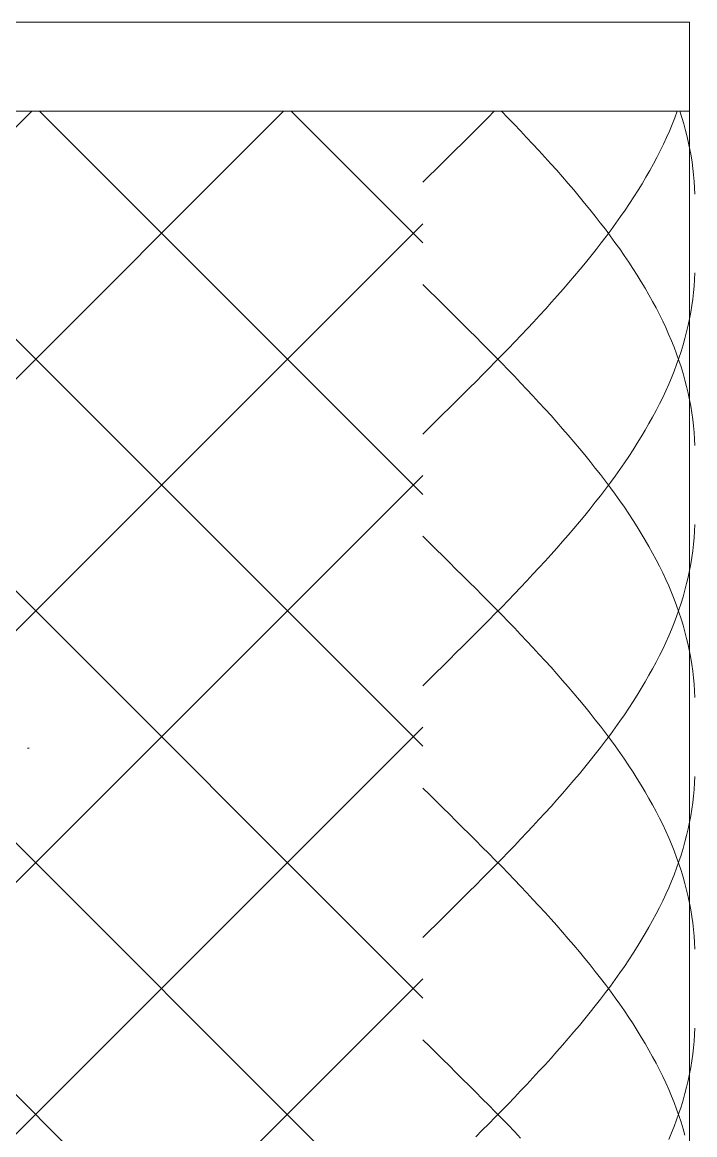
# Model space of a CAD drawing. Header units: millimetres. Extents: x -13140 to 14823, y 100 to 6213.
# Drawn here: x -11699.6 to -11624.1, y 1375 to 1500 of the extents above; entities that cross this region are included whole.
import ezdxf

# ---------------------------------------------------------------- set-up
doc = ezdxf.new("R2010")
doc.units = ezdxf.units.MM
doc.layers.add('E-LITE-EQPM', color=33, linetype='Continuous', lineweight=9)

# ---------------------------------------------------------------- blocks, each defined once
blk = doc.blocks.new('FP_8-ELEVAÇÃO 1 SUÍTE')
at = {"layer": 'E-LITE-EQPM'}
for p, q in [((-11648.05, 1488.55), (-11647.33, 1489.27)), ((-11647.33, 1489.27), (-11646.61, 1490)), ((-11645.08, 1489.26), (-11645.79, 1490)), ((-11644.37, 1488.53), (-11645.08, 1489.26)), ((-11626.62, 1488.52), (-11626.33, 1489.26)), ((-11626.33, 1489.26), (-11626.05, 1490)), ((-11625.53, 1489.28), (-11625.76, 1490)), ((-11625.31, 1488.57), (-11625.53, 1489.28)), ((-11624.65, 1260), (-11624.65, 1490)), ((-11649.5, 1487.1), (-11648.77, 1487.82)), ((-11648.77, 1487.82), (-11648.05, 1488.55)), ((-11643.66, 1487.79), (-11644.37, 1488.53)), ((-11642.97, 1487.05), (-11643.66, 1487.79)), ((-11627.26, 1487.04), (-11626.93, 1487.78)), ((-11626.93, 1487.78), (-11626.62, 1488.52)), ((-11625.12, 1487.85), (-11625.31, 1488.57)), ((-11624.94, 1487.14), (-11625.12, 1487.85)), ((-11650.96, 1485.65), (-11650.23, 1486.37)), ((-11650.23, 1486.37), (-11649.5, 1487.1)), ((-11642.28, 1486.32), (-11642.97, 1487.05)), ((-11641.59, 1485.58), (-11642.28, 1486.32)), ((-11627.96, 1485.56), (-11627.6, 1486.3)), ((-11627.6, 1486.3), (-11627.26, 1487.04)), ((-11624.77, 1486.42), (-11624.94, 1487.14)), ((-11624.62, 1485.7), (-11624.77, 1486.42)), ((-11651.7, 1484.92), (-11650.96, 1485.65)), ((-11640.92, 1484.84), (-11641.59, 1485.58)), ((-11628.34, 1484.82), (-11627.96, 1485.56)), ((-11624.49, 1484.99), (-11624.62, 1485.7)), ((-11653.17, 1483.47), (-11652.43, 1484.2)), ((-11652.43, 1484.2), (-11651.7, 1484.92)), ((-11640.25, 1484.11), (-11640.92, 1484.84)), ((-11639.59, 1483.37), (-11640.25, 1484.11)), ((-11629.14, 1483.34), (-11628.73, 1484.08)), ((-11628.73, 1484.08), (-11628.34, 1484.82)), ((-11624.38, 1484.27), (-11624.49, 1484.99)), ((-11624.29, 1483.56), (-11624.38, 1484.27)), ((-11654.65, 1482.02), (-11653.91, 1482.74)), ((-11653.91, 1482.74), (-11653.17, 1483.47)), ((-11638.94, 1482.63), (-11639.59, 1483.37)), ((-11638.3, 1481.9), (-11638.94, 1482.63)), ((-11630, 1481.86), (-11629.56, 1482.6)), ((-11629.56, 1482.6), (-11629.14, 1483.34)), ((-11624.21, 1482.84), (-11624.29, 1483.56)), ((-11624.15, 1482.12), (-11624.21, 1482.84)), ((-11637.67, 1481.16), (-11638.3, 1481.9)), ((-11630.45, 1481.12), (-11630, 1481.86)), ((-11624.1, 1481.41), (-11624.15, 1482.12)), ((-11624.08, 1480.69), (-11624.1, 1481.41)), ((-11637.05, 1480.42), (-11637.67, 1481.16)), ((-11636.45, 1479.69), (-11637.05, 1480.42)), ((-11631.41, 1479.64), (-11630.92, 1480.38)), ((-11630.92, 1480.38), (-11630.45, 1481.12)), ((-11635.85, 1478.95), (-11636.45, 1479.69)), ((-11635.26, 1478.21), (-11635.85, 1478.95)), ((-11632.41, 1478.16), (-11631.9, 1478.9)), ((-11631.9, 1478.9), (-11631.41, 1479.64)), ((-11634.69, 1477.48), (-11635.26, 1478.21)), ((-11632.94, 1477.42), (-11632.41, 1478.16)), ((-11634.12, 1476.74), (-11634.69, 1477.48)), ((-11633.57, 1476), (-11634.12, 1476.74)), ((-11634.03, 1475.94), (-11633.48, 1476.68)), ((-11633.48, 1476.68), (-11632.94, 1477.42)), ((-11635.17, 1474.46), (-11634.59, 1475.2)), ((-11634.59, 1475.2), (-11634.03, 1475.94)), ((-11633.04, 1475.27), (-11633.57, 1476)), ((-11632.51, 1474.53), (-11633.04, 1475.27)), ((-11635.75, 1473.72), (-11635.17, 1474.46)), ((-11632, 1473.79), (-11632.51, 1474.53)), ((-11631.5, 1473.06), (-11632, 1473.79)), ((-11636.96, 1472.24), (-11636.35, 1472.98)), ((-11636.35, 1472.98), (-11635.75, 1473.72)), ((-11631.02, 1472.32), (-11631.5, 1473.06)), ((-11638.21, 1470.76), (-11637.58, 1471.5)), ((-11637.58, 1471.5), (-11636.96, 1472.24)), ((-11630.55, 1471.58), (-11631.02, 1472.32)), ((-11630.09, 1470.85), (-11630.55, 1471.58)), ((-11624.11, 1471.1), (-11624.08, 1471.84)), ((-11653.9, 1469.79), (-11654.65, 1470.53)), ((-11639.51, 1469.28), (-11638.86, 1470.02)), ((-11638.86, 1470.02), (-11638.21, 1470.76)), ((-11629.65, 1470.11), (-11630.09, 1470.85)), ((-11629.23, 1469.37), (-11629.65, 1470.11)), ((-11624.22, 1469.63), (-11624.15, 1470.36)), ((-11624.15, 1470.36), (-11624.11, 1471.1)), ((-11653.15, 1469.06), (-11653.9, 1469.79)), ((-11652.4, 1468.32), (-11653.15, 1469.06)), ((-11640.17, 1468.54), (-11639.51, 1469.28)), ((-11628.82, 1468.64), (-11629.23, 1469.37)), ((-11624.4, 1468.16), (-11624.3, 1468.89)), ((-11624.3, 1468.89), (-11624.22, 1469.63)), ((-11651.65, 1467.58), (-11652.4, 1468.32)), ((-11650.91, 1466.85), (-11651.65, 1467.58)), ((-11641.51, 1467.06), (-11640.83, 1467.8)), ((-11640.83, 1467.8), (-11640.17, 1468.54)), ((-11628.42, 1467.9), (-11628.82, 1468.64)), ((-11628.05, 1467.16), (-11628.42, 1467.9)), ((-11624.52, 1467.42), (-11624.4, 1468.16)), ((-11650.16, 1466.11), (-11650.91, 1466.85)), ((-11642.89, 1465.58), (-11642.2, 1466.32)), ((-11642.2, 1466.32), (-11641.51, 1467.06)), ((-11627.68, 1466.42), (-11628.05, 1467.16)), ((-11627.34, 1465.69), (-11627.68, 1466.42)), ((-11624.81, 1465.95), (-11624.66, 1466.68)), ((-11624.66, 1466.68), (-11624.52, 1467.42)), ((-11649.42, 1465.38), (-11650.16, 1466.11)), ((-11648.68, 1464.64), (-11649.42, 1465.38)), ((-11643.59, 1464.84), (-11642.89, 1465.58)), ((-11627.01, 1464.95), (-11627.34, 1465.69)), ((-11625.18, 1464.47), (-11624.99, 1465.21)), ((-11624.99, 1465.21), (-11624.81, 1465.95)), ((-11647.95, 1463.9), (-11648.68, 1464.64)), ((-11647.22, 1463.17), (-11647.95, 1463.9)), ((-11645.01, 1463.36), (-11644.3, 1464.1)), ((-11644.3, 1464.1), (-11643.59, 1464.84)), ((-11626.7, 1464.21), (-11627.01, 1464.95)), ((-11626.4, 1463.48), (-11626.7, 1464.21)), ((-11625.39, 1463.74), (-11625.18, 1464.47)), ((-11646.49, 1462.43), (-11647.22, 1463.17)), ((-11646.45, 1461.88), (-11645.73, 1462.62)), ((-11645.73, 1462.62), (-11645.01, 1463.36)), ((-11626.12, 1462.74), (-11626.4, 1463.48)), ((-11625.86, 1462), (-11626.12, 1462.74)), ((-11625.86, 1462.27), (-11625.61, 1463)), ((-11625.61, 1463), (-11625.39, 1463.74)), ((-11647.18, 1461.14), (-11646.45, 1461.88)), ((-11645.77, 1461.69), (-11646.49, 1462.43)), ((-11645.06, 1460.96), (-11645.77, 1461.69)), ((-11626.4, 1460.79), (-11626.12, 1461.53)), ((-11626.12, 1461.53), (-11625.86, 1462.27)), ((-11625.61, 1461.27), (-11625.86, 1462)), ((-11625.39, 1460.53), (-11625.61, 1461.27)), ((-11648.65, 1459.65), (-11647.92, 1460.4)), ((-11647.92, 1460.4), (-11647.18, 1461.14)), ((-11644.35, 1460.22), (-11645.06, 1460.96)), ((-11643.64, 1459.49), (-11644.35, 1460.22)), ((-11627, 1459.32), (-11626.69, 1460.06)), ((-11626.69, 1460.06), (-11626.4, 1460.79)), ((-11625.18, 1459.79), (-11625.39, 1460.53)), ((-11650.14, 1458.17), (-11649.4, 1458.91)), ((-11649.4, 1458.91), (-11648.65, 1459.65)), ((-11642.95, 1458.75), (-11643.64, 1459.49)), ((-11627.33, 1458.58), (-11627, 1459.32)), ((-11624.99, 1459.06), (-11625.18, 1459.79)), ((-11624.81, 1458.32), (-11624.99, 1459.06)), ((-11650.89, 1457.43), (-11650.14, 1458.17)), ((-11642.26, 1458.01), (-11642.95, 1458.75)), ((-11641.58, 1457.28), (-11642.26, 1458.01)), ((-11628.04, 1457.11), (-11627.68, 1457.85)), ((-11627.68, 1457.85), (-11627.33, 1458.58)), ((-11624.66, 1457.58), (-11624.81, 1458.32)), ((-11624.52, 1456.85), (-11624.66, 1457.58)), ((-11652.39, 1455.95), (-11651.64, 1456.69)), ((-11651.64, 1456.69), (-11650.89, 1457.43)), ((-11640.9, 1456.54), (-11641.58, 1457.28)), ((-11640.23, 1455.8), (-11640.9, 1456.54)), ((-11628.81, 1455.64), (-11628.42, 1456.37)), ((-11628.42, 1456.37), (-11628.04, 1457.11)), ((-11624.4, 1456.11), (-11624.52, 1456.85)), ((-11653.9, 1454.47), (-11653.14, 1455.21)), ((-11653.14, 1455.21), (-11652.39, 1455.95)), ((-11639.58, 1455.07), (-11640.23, 1455.8)), ((-11638.93, 1454.33), (-11639.58, 1455.07)), ((-11629.22, 1454.9), (-11628.81, 1455.64)), ((-11624.3, 1455.37), (-11624.4, 1456.11)), ((-11624.22, 1454.64), (-11624.3, 1455.37)), ((-11654.65, 1453.73), (-11653.9, 1454.47)), ((-11638.29, 1453.59), (-11638.93, 1454.33)), ((-11630.09, 1453.43), (-11629.65, 1454.17)), ((-11629.65, 1454.17), (-11629.22, 1454.9)), ((-11624.15, 1453.9), (-11624.22, 1454.64)), ((-11624.11, 1453.16), (-11624.15, 1453.9)), ((-11637.66, 1452.86), (-11638.29, 1453.59)), ((-11637.04, 1452.12), (-11637.66, 1452.86)), ((-11631.01, 1451.96), (-11630.54, 1452.69)), ((-11630.54, 1452.69), (-11630.09, 1453.43)), ((-11624.08, 1452.43), (-11624.11, 1453.16)), ((-11636.43, 1451.39), (-11637.04, 1452.12)), ((-11635.84, 1450.65), (-11636.43, 1451.39)), ((-11631.49, 1451.22), (-11631.01, 1451.96)), ((-11635.25, 1449.91), (-11635.84, 1450.65)), ((-11632.5, 1449.75), (-11631.99, 1450.48)), ((-11631.99, 1450.48), (-11631.49, 1451.22)), ((-11634.68, 1449.18), (-11635.25, 1449.91)), ((-11634.11, 1448.44), (-11634.68, 1449.18)), ((-11633.56, 1448.28), (-11633.03, 1449.01)), ((-11633.03, 1449.01), (-11632.5, 1449.75)), ((-11634.68, 1446.8), (-11634.11, 1447.54)), ((-11633.56, 1447.7), (-11634.11, 1448.44)), ((-11634.11, 1447.54), (-11633.56, 1448.28)), ((-11633.03, 1446.97), (-11633.56, 1447.7)), ((-11635.25, 1446.07), (-11634.68, 1446.8)), ((-11632.5, 1446.23), (-11633.03, 1446.97)), ((-11636.43, 1444.59), (-11635.84, 1445.33)), ((-11635.84, 1445.33), (-11635.25, 1446.07)), ((-11631.99, 1445.5), (-11632.5, 1446.23)), ((-11631.49, 1444.76), (-11631.99, 1445.5)), ((-11637.66, 1443.12), (-11637.04, 1443.86)), ((-11637.04, 1443.86), (-11636.43, 1444.59)), ((-11631.01, 1444.02), (-11631.49, 1444.76)), ((-11630.54, 1443.29), (-11631.01, 1444.02)), ((-11638.29, 1442.38), (-11637.66, 1443.12)), ((-11630.09, 1442.55), (-11630.54, 1443.29)), ((-11629.65, 1441.81), (-11630.09, 1442.55)), ((-11624.15, 1442.08), (-11624.11, 1442.82)), ((-11624.11, 1442.82), (-11624.08, 1443.55)), ((-11653.9, 1441.51), (-11654.65, 1442.25)), ((-11653.15, 1440.77), (-11653.9, 1441.51)), ((-11639.58, 1440.91), (-11638.93, 1441.65)), ((-11638.93, 1441.65), (-11638.29, 1442.38)), ((-11629.22, 1441.08), (-11629.65, 1441.81)), ((-11624.3, 1440.61), (-11624.22, 1441.34)), ((-11624.22, 1441.34), (-11624.15, 1442.08)), ((-11652.4, 1440.04), (-11653.15, 1440.77)), ((-11651.65, 1439.3), (-11652.4, 1440.04)), ((-11640.9, 1439.44), (-11640.23, 1440.18)), ((-11640.23, 1440.18), (-11639.58, 1440.91)), ((-11628.81, 1440.34), (-11629.22, 1441.08)), ((-11628.42, 1439.61), (-11628.81, 1440.34)), ((-11624.4, 1439.87), (-11624.3, 1440.61)), ((-11650.91, 1438.56), (-11651.65, 1439.3)), ((-11641.58, 1438.7), (-11640.9, 1439.44)), ((-11628.04, 1438.87), (-11628.42, 1439.61)), ((-11627.68, 1438.13), (-11628.04, 1438.87)), ((-11624.66, 1438.4), (-11624.52, 1439.14)), ((-11624.52, 1439.14), (-11624.4, 1439.87)), ((-11650.16, 1437.83), (-11650.91, 1438.56)), ((-11649.42, 1437.09), (-11650.16, 1437.83)), ((-11642.95, 1437.23), (-11642.26, 1437.97)), ((-11642.26, 1437.97), (-11641.58, 1438.7)), ((-11627.33, 1437.4), (-11627.68, 1438.13)), ((-11624.99, 1436.93), (-11624.81, 1437.66)), ((-11624.81, 1437.66), (-11624.66, 1438.4)), ((-11648.68, 1436.36), (-11649.42, 1437.09)), ((-11647.95, 1435.62), (-11648.68, 1436.36)), ((-11644.35, 1435.76), (-11643.64, 1436.49)), ((-11643.64, 1436.49), (-11642.95, 1437.23)), ((-11627, 1436.66), (-11627.33, 1437.4)), ((-11626.69, 1435.92), (-11627, 1436.66)), ((-11625.18, 1436.19), (-11624.99, 1436.93)), ((-11647.22, 1434.88), (-11647.95, 1435.62)), ((-11645.77, 1434.29), (-11645.06, 1435.02)), ((-11645.06, 1435.02), (-11644.35, 1435.76)), ((-11626.4, 1435.19), (-11626.69, 1435.92)), ((-11626.12, 1434.45), (-11626.4, 1435.19)), ((-11625.61, 1434.72), (-11625.39, 1435.45)), ((-11625.39, 1435.45), (-11625.18, 1436.19)), ((-11646.49, 1434.15), (-11647.22, 1434.88)), ((-11646.49, 1433.55), (-11645.77, 1434.29)), ((-11645.77, 1433.41), (-11646.49, 1434.15)), ((-11625.86, 1433.71), (-11626.12, 1434.45)), ((-11626.12, 1433.24), (-11625.86, 1433.98)), ((-11625.86, 1433.98), (-11625.61, 1434.72)), ((-11647.95, 1432.08), (-11647.22, 1432.81)), ((-11647.22, 1432.81), (-11646.49, 1433.55)), ((-11645.06, 1432.67), (-11645.77, 1433.41)), ((-11644.35, 1431.94), (-11645.06, 1432.67)), ((-11626.69, 1431.77), (-11626.4, 1432.51)), ((-11626.4, 1432.51), (-11626.12, 1433.24)), ((-11625.61, 1432.98), (-11625.86, 1433.71)), ((-11625.39, 1432.24), (-11625.61, 1432.98)), ((-11649.42, 1430.6), (-11648.68, 1431.34)), ((-11648.68, 1431.34), (-11647.95, 1432.08)), ((-11643.64, 1431.2), (-11644.35, 1431.94)), ((-11627, 1431.04), (-11626.69, 1431.77)), ((-11625.18, 1431.51), (-11625.39, 1432.24)), ((-11624.99, 1430.77), (-11625.18, 1431.51)), ((-11650.16, 1429.87), (-11649.42, 1430.6)), ((-11642.95, 1430.46), (-11643.64, 1431.2)), ((-11642.26, 1429.73), (-11642.95, 1430.46)), ((-11627.68, 1429.56), (-11627.33, 1430.3)), ((-11627.33, 1430.3), (-11627, 1431.04)), ((-11624.81, 1430.03), (-11624.99, 1430.77)), ((-11624.66, 1429.3), (-11624.81, 1430.03)), ((-11651.65, 1428.39), (-11650.91, 1429.13)), ((-11650.91, 1429.13), (-11650.16, 1429.87)), ((-11641.58, 1428.99), (-11642.26, 1429.73)), ((-11640.9, 1428.26), (-11641.58, 1428.99)), ((-11628.42, 1428.09), (-11628.04, 1428.83)), ((-11628.04, 1428.83), (-11627.68, 1429.56)), ((-11624.52, 1428.56), (-11624.66, 1429.3)), ((-11653.15, 1426.92), (-11652.4, 1427.66)), ((-11652.4, 1427.66), (-11651.65, 1428.39)), ((-11640.23, 1427.52), (-11640.9, 1428.26)), ((-11639.58, 1426.78), (-11640.23, 1427.52)), ((-11628.81, 1427.35), (-11628.42, 1428.09)), ((-11624.4, 1427.82), (-11624.52, 1428.56)), ((-11624.3, 1427.09), (-11624.4, 1427.82)), ((-11653.9, 1426.19), (-11653.15, 1426.92)), ((-11638.93, 1426.05), (-11639.58, 1426.78)), ((-11629.65, 1425.88), (-11629.22, 1426.62)), ((-11629.22, 1426.62), (-11628.81, 1427.35)), ((-11624.22, 1426.35), (-11624.3, 1427.09)), ((-11624.15, 1425.62), (-11624.22, 1426.35)), ((-11654.65, 1425.45), (-11653.9, 1426.19)), ((-11638.29, 1425.31), (-11638.93, 1426.05)), ((-11637.66, 1424.57), (-11638.29, 1425.31)), ((-11630.54, 1424.41), (-11630.09, 1425.15)), ((-11630.09, 1425.15), (-11629.65, 1425.88)), ((-11624.11, 1424.88), (-11624.15, 1425.62)), ((-11637.04, 1423.84), (-11637.66, 1424.57)), ((-11636.43, 1423.1), (-11637.04, 1423.84)), ((-11631.01, 1423.67), (-11630.54, 1424.41)), ((-11624.08, 1424.14), (-11624.11, 1424.88)), ((-11635.84, 1422.37), (-11636.43, 1423.1)), ((-11631.99, 1422.2), (-11631.49, 1422.94)), ((-11631.49, 1422.94), (-11631.01, 1423.67)), ((-11635.25, 1421.63), (-11635.84, 1422.37)), ((-11634.68, 1420.89), (-11635.25, 1421.63)), ((-11633.03, 1420.73), (-11632.5, 1421.46)), ((-11632.5, 1421.46), (-11631.99, 1422.2)), ((-11634.11, 1420.16), (-11634.68, 1420.89)), ((-11633.56, 1419.42), (-11634.11, 1420.16)), ((-11633.56, 1419.99), (-11633.03, 1420.73)), ((-11634.68, 1418.52), (-11634.11, 1419.25)), ((-11634.11, 1419.25), (-11633.56, 1419.99)), ((-11633.03, 1418.68), (-11633.56, 1419.42)), ((-11635.84, 1417.05), (-11635.25, 1417.78)), ((-11635.25, 1417.78), (-11634.68, 1418.52)), ((-11632.5, 1417.95), (-11633.03, 1418.68)), ((-11631.99, 1417.21), (-11632.5, 1417.95)), ((-11637.04, 1415.57), (-11636.43, 1416.31)), ((-11636.43, 1416.31), (-11635.84, 1417.05)), ((-11631.49, 1416.47), (-11631.99, 1417.21)), ((-11631.01, 1415.74), (-11631.49, 1416.47)), ((-11637.66, 1414.84), (-11637.04, 1415.57)), ((-11630.54, 1415), (-11631.01, 1415.74)), ((-11630.09, 1414.27), (-11630.54, 1415)), ((-11624.11, 1414.53), (-11624.08, 1415.27)), ((-11653.9, 1413.23), (-11654.65, 1413.96)), ((-11638.93, 1413.36), (-11638.29, 1414.1)), ((-11638.29, 1414.1), (-11637.66, 1414.84)), ((-11629.65, 1413.53), (-11630.09, 1414.27)), ((-11624.22, 1413.06), (-11624.15, 1413.8)), ((-11624.15, 1413.8), (-11624.11, 1414.53)), ((-11653.15, 1412.49), (-11653.9, 1413.23)), ((-11640.23, 1411.89), (-11639.58, 1412.63)), ((-11639.58, 1412.63), (-11638.93, 1413.36)), ((-11629.22, 1412.79), (-11629.65, 1413.53)), ((-11628.81, 1412.06), (-11629.22, 1412.79)), ((-11624.3, 1412.32), (-11624.22, 1413.06)), ((-11652.4, 1411.75), (-11653.15, 1412.49)), ((-11651.65, 1411.02), (-11652.4, 1411.75)), ((-11640.9, 1411.16), (-11640.23, 1411.89)), ((-11628.42, 1411.32), (-11628.81, 1412.06)), ((-11628.04, 1410.58), (-11628.42, 1411.32)), ((-11624.52, 1410.85), (-11624.4, 1411.59)), ((-11624.4, 1411.59), (-11624.3, 1412.32)), ((-11650.91, 1410.28), (-11651.65, 1411.02)), ((-11650.16, 1409.54), (-11650.91, 1410.28)), ((-11642.26, 1409.68), (-11641.58, 1410.42)), ((-11641.58, 1410.42), (-11640.9, 1411.16)), ((-11627.68, 1409.85), (-11628.04, 1410.58)), ((-11624.81, 1409.38), (-11624.66, 1410.11)), ((-11624.66, 1410.11), (-11624.52, 1410.85)), ((-11649.42, 1408.81), (-11650.16, 1409.54)), ((-11648.68, 1408.07), (-11649.42, 1408.81)), ((-11643.64, 1408.21), (-11642.95, 1408.95)), ((-11642.95, 1408.95), (-11642.26, 1409.68)), ((-11627.33, 1409.11), (-11627.68, 1409.85)), ((-11627, 1408.38), (-11627.33, 1409.11)), ((-11624.99, 1408.64), (-11624.81, 1409.38)), ((-11647.95, 1407.33), (-11648.68, 1408.07)), ((-11644.35, 1407.47), (-11643.64, 1408.21)), ((-11626.69, 1407.64), (-11627, 1408.38)), ((-11626.4, 1406.9), (-11626.69, 1407.64)), ((-11625.39, 1407.17), (-11625.18, 1407.91)), ((-11625.18, 1407.91), (-11624.99, 1408.64)), ((-11647.22, 1406.6), (-11647.95, 1407.33)), ((-11646.49, 1405.86), (-11647.22, 1406.6)), ((-11645.77, 1406), (-11645.06, 1406.74)), ((-11645.06, 1406.74), (-11644.35, 1407.47)), ((-11626.12, 1406.17), (-11626.4, 1406.9)), ((-11625.86, 1405.7), (-11625.61, 1406.43)), ((-11625.61, 1406.43), (-11625.39, 1407.17)), ((-11647.22, 1404.53), (-11646.49, 1405.26)), ((-11646.49, 1405.26), (-11645.77, 1406)), ((-11645.77, 1405.13), (-11646.49, 1405.86)), ((-11645.06, 1404.39), (-11645.77, 1405.13)), ((-11625.86, 1405.43), (-11626.12, 1406.17)), ((-11626.12, 1404.96), (-11625.86, 1405.7)), ((-11625.61, 1404.69), (-11625.86, 1405.43)), ((-11648.68, 1403.06), (-11647.95, 1403.79)), ((-11647.95, 1403.79), (-11647.22, 1404.53)), ((-11644.35, 1403.65), (-11645.06, 1404.39)), ((-11626.69, 1403.49), (-11626.4, 1404.22)), ((-11626.4, 1404.22), (-11626.12, 1404.96)), ((-11625.39, 1403.96), (-11625.61, 1404.69)), ((-11625.18, 1403.22), (-11625.39, 1403.96)), ((-11649.42, 1402.32), (-11648.68, 1403.06)), ((-11643.64, 1402.92), (-11644.35, 1403.65)), ((-11642.95, 1402.18), (-11643.64, 1402.92)), ((-11627.33, 1402.02), (-11627, 1402.75)), ((-11627, 1402.75), (-11626.69, 1403.49)), ((-11624.99, 1402.49), (-11625.18, 1403.22)), ((-11650.91, 1400.85), (-11650.16, 1401.58)), ((-11650.16, 1401.58), (-11649.42, 1402.32)), ((-11642.26, 1401.44), (-11642.95, 1402.18)), ((-11641.58, 1400.71), (-11642.26, 1401.44)), ((-11628.04, 1400.54), (-11627.68, 1401.28)), ((-11627.68, 1401.28), (-11627.33, 1402.02)), ((-11624.81, 1401.75), (-11624.99, 1402.49)), ((-11624.66, 1401.01), (-11624.81, 1401.75)), ((-11652.4, 1399.37), (-11651.65, 1400.11)), ((-11651.65, 1400.11), (-11650.91, 1400.85)), ((-11640.9, 1399.97), (-11641.58, 1400.71)), ((-11628.42, 1399.81), (-11628.04, 1400.54)), ((-11624.52, 1400.28), (-11624.66, 1401.01)), ((-11624.4, 1399.54), (-11624.52, 1400.28)), ((-11653.15, 1398.64), (-11652.4, 1399.37)), ((-11640.23, 1399.24), (-11640.9, 1399.97)), ((-11639.58, 1398.5), (-11640.23, 1399.24)), ((-11629.22, 1398.33), (-11628.81, 1399.07)), ((-11628.81, 1399.07), (-11628.42, 1399.81)), ((-11624.3, 1398.8), (-11624.4, 1399.54)), ((-11624.22, 1398.07), (-11624.3, 1398.8)), ((-11654.65, 1397.17), (-11653.9, 1397.9)), ((-11653.9, 1397.9), (-11653.15, 1398.64)), ((-11638.93, 1397.76), (-11639.58, 1398.5)), ((-11638.29, 1397.03), (-11638.93, 1397.76)), ((-11630.09, 1396.86), (-11629.65, 1397.6)), ((-11629.65, 1397.6), (-11629.22, 1398.33)), ((-11624.15, 1397.33), (-11624.22, 1398.07)), ((-11637.66, 1396.29), (-11638.29, 1397.03)), ((-11637.04, 1395.55), (-11637.66, 1396.29)), ((-11630.54, 1396.12), (-11630.09, 1396.86)), ((-11624.11, 1396.59), (-11624.15, 1397.33)), ((-11624.08, 1395.86), (-11624.11, 1396.59)), ((-11636.43, 1394.82), (-11637.04, 1395.55)), ((-11631.49, 1394.65), (-11631.01, 1395.39)), ((-11631.01, 1395.39), (-11630.54, 1396.12)), ((-11635.84, 1394.08), (-11636.43, 1394.82)), ((-11635.25, 1393.34), (-11635.84, 1394.08)), ((-11632.5, 1393.18), (-11631.99, 1393.92)), ((-11631.99, 1393.92), (-11631.49, 1394.65)), ((-11634.68, 1392.61), (-11635.25, 1393.34)), ((-11634.11, 1391.87), (-11634.68, 1392.61)), ((-11633.03, 1392.44), (-11632.5, 1393.18)), ((-11633.56, 1391.14), (-11634.11, 1391.87)), ((-11634.11, 1390.97), (-11633.56, 1391.71)), ((-11633.56, 1391.71), (-11633.03, 1392.44)), ((-11635.25, 1389.5), (-11634.68, 1390.23)), ((-11634.68, 1390.23), (-11634.11, 1390.97)), ((-11633.03, 1390.4), (-11633.56, 1391.14)), ((-11632.5, 1389.66), (-11633.03, 1390.4)), ((-11636.43, 1388.03), (-11635.84, 1388.76)), ((-11635.84, 1388.76), (-11635.25, 1389.5)), ((-11631.99, 1388.93), (-11632.5, 1389.66)), ((-11631.49, 1388.19), (-11631.99, 1388.93)), ((-11637.04, 1387.29), (-11636.43, 1388.03)), ((-11631.01, 1387.45), (-11631.49, 1388.19)), ((-11638.29, 1385.82), (-11637.66, 1386.55)), ((-11637.66, 1386.55), (-11637.04, 1387.29)), ((-11630.54, 1386.72), (-11631.01, 1387.45)), ((-11630.09, 1385.98), (-11630.54, 1386.72)), ((-11624.11, 1386.25), (-11624.08, 1386.98)), ((-11653.9, 1384.94), (-11654.65, 1385.68)), ((-11639.58, 1384.34), (-11638.93, 1385.08)), ((-11638.93, 1385.08), (-11638.29, 1385.82)), ((-11629.65, 1385.25), (-11630.09, 1385.98)), ((-11629.22, 1384.51), (-11629.65, 1385.25)), ((-11624.22, 1384.78), (-11624.15, 1385.51)), ((-11624.15, 1385.51), (-11624.11, 1386.25)), ((-11653.15, 1384.2), (-11653.9, 1384.94)), ((-11652.4, 1383.47), (-11653.15, 1384.2)), ((-11640.23, 1383.61), (-11639.58, 1384.34)), ((-11628.81, 1383.77), (-11629.22, 1384.51)), ((-11628.42, 1383.04), (-11628.81, 1383.77)), ((-11624.4, 1383.3), (-11624.3, 1384.04)), ((-11624.3, 1384.04), (-11624.22, 1384.78)), ((-11651.65, 1382.73), (-11652.4, 1383.47)), ((-11650.91, 1382), (-11651.65, 1382.73)), ((-11641.58, 1382.13), (-11640.9, 1382.87)), ((-11640.9, 1382.87), (-11640.23, 1383.61)), ((-11628.04, 1382.3), (-11628.42, 1383.04)), ((-11624.66, 1381.83), (-11624.52, 1382.57)), ((-11624.52, 1382.57), (-11624.4, 1383.3)), ((-11650.16, 1381.26), (-11650.91, 1382)), ((-11649.42, 1380.52), (-11650.16, 1381.26)), ((-11642.95, 1380.66), (-11642.26, 1381.4)), ((-11642.26, 1381.4), (-11641.58, 1382.13)), ((-11627.68, 1381.56), (-11628.04, 1382.3)), ((-11627.33, 1380.83), (-11627.68, 1381.56)), ((-11624.81, 1381.09), (-11624.66, 1381.83)), ((-11648.68, 1379.79), (-11649.42, 1380.52)), ((-11643.64, 1379.93), (-11642.95, 1380.66)), ((-11627, 1380.09), (-11627.33, 1380.83)), ((-11626.69, 1379.35), (-11627, 1380.09)), ((-11625.18, 1379.62), (-11624.99, 1380.36)), ((-11624.99, 1380.36), (-11624.81, 1381.09)), ((-11647.95, 1379.05), (-11648.68, 1379.79)), ((-11647.22, 1378.31), (-11647.95, 1379.05)), ((-11645.06, 1378.45), (-11644.35, 1379.19)), ((-11644.35, 1379.19), (-11643.64, 1379.93)), ((-11626.4, 1378.62), (-11626.69, 1379.35)), ((-11625.61, 1378.15), (-11625.39, 1378.89)), ((-11625.39, 1378.89), (-11625.18, 1379.62)), ((-11646.49, 1377.58), (-11647.22, 1378.31)), ((-11646.49, 1376.98), (-11645.77, 1377.72)), ((-11645.77, 1376.84), (-11646.49, 1377.58)), ((-11645.77, 1377.72), (-11645.06, 1378.45)), ((-11626.12, 1377.88), (-11626.4, 1378.62)), ((-11625.86, 1377.15), (-11626.12, 1377.88)), ((-11625.86, 1377.41), (-11625.61, 1378.15)), ((-11647.22, 1376.24), (-11646.49, 1376.98)), ((-11645.06, 1376.11), (-11645.77, 1376.84)), ((-11626.4, 1375.94), (-11626.12, 1376.68)), ((-11626.12, 1376.68), (-11625.86, 1377.41)), ((-11625.61, 1376.41), (-11625.86, 1377.15)), ((-11625.39, 1375.67), (-11625.61, 1376.41)), ((-11648.68, 1374.77), (-11647.95, 1375.51)), ((-11647.95, 1375.51), (-11647.22, 1376.24)), ((-11644.35, 1375.37), (-11645.06, 1376.11)), ((-11643.64, 1374.63), (-11644.35, 1375.37)), ((-11627, 1374.47), (-11626.69, 1375.2)), ((-11626.69, 1375.2), (-11626.4, 1375.94)), ((-11625.18, 1374.94), (-11625.39, 1375.67))]:
    blk.add_line(p, q, dxfattribs=at)
blk = doc.blocks.new('ARANDELA PRAINHA  - ARANDELA PRAINHA -4649114-ELEVAÇÃO 1 SUÍTE')
at = {"layer": 'E-LITE-EQPM'}
h = blk.add_hatch(dxfattribs=at)
h.set_pattern_fill('FP_3', color=256, style=0, pattern_type=2)
h.set_pattern_definition([(45, (-11090.051, 1250), (-14.14214, 14.14214), []), (135, (-11090.051, 1250), (-14.14214, -14.14214), [])])
h.paths.add_polyline_path([(-11744.65, 1260), (-11654.65, 1260.32), (-11654.65, 1490), (-11744.65, 1490), (-11744.65, 1260.32)])
for p, q in [((-11744.65, 1500), (-11654.65, 1500)), ((-11654.65, 1500), (-11624.65, 1500)), ((-11624.65, 1490), (-11624.65, 1500)), ((-11744.65, 1490), (-11654.65, 1490)), ((-11654.65, 1490), (-11744.65, 1490)), ((-11654.65, 1490), (-11624.65, 1490)), ((-11624.65, 1490), (-11654.65, 1490))]:
    blk.add_line(p, q, dxfattribs=at)
at = {"layer": 'E-LITE-EQPM', "flags": 128}
for points in [[(-11698.88, 1418.45), (-11698.88, 1418.45), (-11698.88, 1418.45), (-11698.89, 1418.45), (-11698.89, 1418.45), (-11698.9, 1418.45), (-11698.91, 1418.45), (-11698.92, 1418.45), (-11698.93, 1418.45), (-11698.94, 1418.45), (-11698.95, 1418.45), (-11698.96, 1418.45), (-11698.98, 1418.45), (-11699, 1418.45), (-11699.01, 1418.45), (-11699.03, 1418.45), (-11699.05, 1418.45)], [(-11699.04, 1418.45), (-11699.02, 1418.45), (-11699, 1418.45), (-11698.98, 1418.45), (-11698.97, 1418.45), (-11698.95, 1418.45), (-11698.94, 1418.45), (-11698.93, 1418.45), (-11698.92, 1418.45), (-11698.91, 1418.45), (-11698.9, 1418.45), (-11698.89, 1418.45), (-11698.89, 1418.45), (-11698.88, 1418.45), (-11698.88, 1418.45), (-11698.88, 1418.45)]]:
    blk.add_lwpolyline(points, dxfattribs=at)
at = {"layer": 'E-LITE-EQPM'}
blk.add_blockref('FP_8-ELEVAÇÃO 1 SUÍTE', (0, 0), dxfattribs=at)

msp = doc.modelspace()

# ---------------------------------------------------------------- block references
at = {"layer": 'E-LITE-EQPM'}
msp.add_blockref('ARANDELA PRAINHA  - ARANDELA PRAINHA -4649114-ELEVAÇÃO 1 SUÍTE', (0, 0), dxfattribs=at)

doc.saveas('drawing.dxf')
